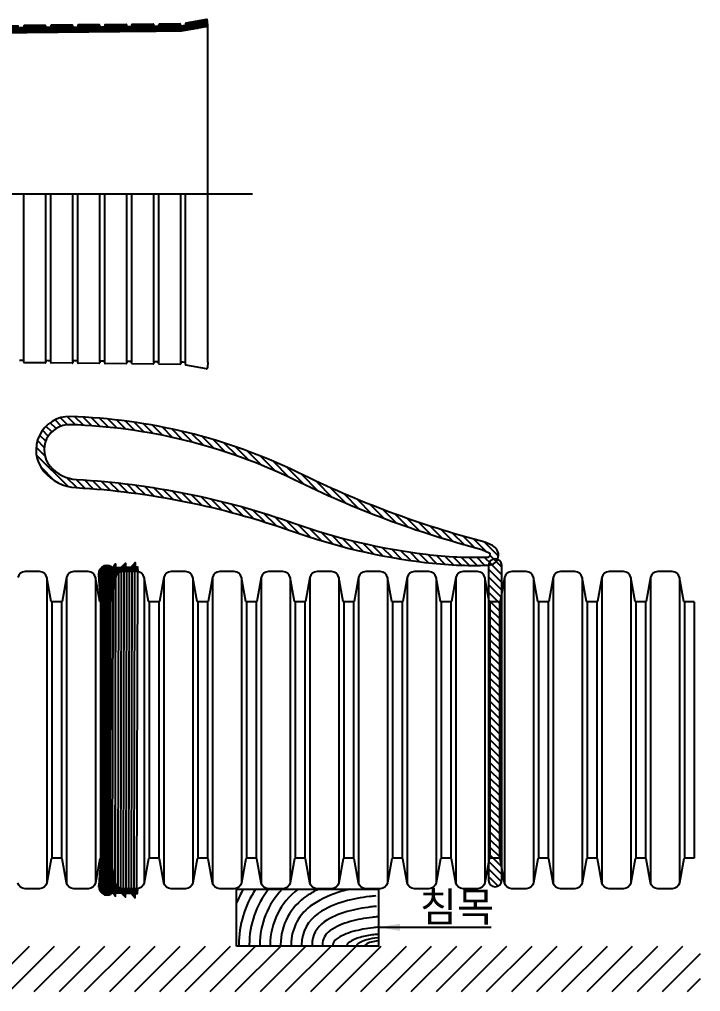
# Model space of a CAD drawing. Header units: inches. Extents: x 15 to 329, y 6 to 106.
# Drawn here: x 294.27 to 308.08, y 53.13 to 72.84 of the extents above; entities that cross this region are included whole.
import ezdxf

# ---------------------------------------------------------------- set-up
doc = ezdxf.new("R2010")
doc.units = ezdxf.units.IN
doc.header["$MEASUREMENT"] = 0
doc.linetypes.add('CENTER', pattern=[50.8, 31.75, -6.35, 6.35, -6.35])
for name, color, linetype in [('ARHT', 8, 'Continuous'), ('COCN', 1, 'Continuous'), ('CODN', 1, 'Continuous'), ('COMM', 7, 'Continuous'), ('TEXT', 3, 'Continuous')]:
    doc.layers.add(name, color=color, linetype=linetype)
doc.styles.add('돋움', font='DotumChe.TTF')

# ---------------------------------------------------------------- blocks, each defined once
blk = doc.blocks.new('*X7')
at = {"color": 0, "linetype": 'Continuous'}
for p, q in [((678.33, 392.66), (679.78, 394.11)), ((678.33, 391.24), (680.6, 393.51)), ((678.33, 389.83), (680.75, 392.25)), ((678.33, 388.41), (680.75, 390.84)), ((678.33, 387), (680.75, 389.42)), ((678.33, 385.59), (680.75, 388.01)), ((678.33, 384.17), (680.75, 386.6)), ((678.33, 382.76), (680.75, 385.18)), ((678.33, 381.34), (680.75, 383.77)), ((678.33, 379.93), (680.75, 382.35)), ((678.33, 378.51), (680.75, 380.94)), ((678.33, 377.1), (680.75, 379.52)), ((678.33, 375.69), (680.75, 378.11)), ((678.33, 374.27), (680.75, 376.7)), ((678.33, 372.86), (680.75, 375.28)), ((678.33, 371.44), (680.75, 373.87)), ((678.33, 370.03), (680.75, 372.45)), ((678.33, 368.61), (680.75, 371.04)), ((678.33, 367.2), (680.75, 369.62)), ((678.33, 365.79), (680.75, 368.21)), ((678.33, 364.37), (680.75, 366.8)), ((678.33, 362.96), (680.75, 365.38)), ((678.33, 361.54), (680.75, 363.97)), ((678.33, 360.13), (680.75, 362.55)), ((678.33, 358.72), (680.75, 361.14)), ((678.33, 357.3), (680.75, 359.73)), ((678.33, 355.89), (680.75, 358.31)), ((678.33, 354.47), (680.75, 356.9)), ((678.33, 353.06), (680.75, 355.48)), ((678.33, 351.64), (680.75, 354.07)), ((678.33, 350.23), (680.75, 352.65)), ((678.33, 348.82), (680.75, 351.24)), ((678.33, 347.4), (680.75, 349.83)), ((678.33, 345.99), (680.75, 348.41)), ((678.33, 344.57), (680.75, 347)), ((678.33, 343.16), (680.75, 345.58)), ((678.33, 341.74), (680.75, 344.17)), ((678.33, 340.33), (680.75, 342.75)), ((678.33, 338.92), (680.75, 341.34)), ((678.33, 337.5), (680.75, 339.93)), ((678.33, 336.09), (680.75, 338.51)), ((678.36, 334.71), (680.75, 337.1)), ((679, 333.93), (680.75, 335.68))]:
    blk.add_line(p, q, dxfattribs=at)
blk = doc.blocks.new('*X5')
at = {"color": 0, "linetype": 'Continuous'}
for p, q in [((941, 571.55), (941, 573.16)), ((941.2, 571.55), (941.2, 572.93)), ((941.4, 571.55), (941.4, 572.71)), ((942.8, 571.55), (942.8, 573.03)), ((943, 571.55), (943, 572.84)), ((943.2, 571.55), (943.2, 572.65)), ((944.6, 570.14), (944.6, 572.94)), ((944.8, 569.26), (944.8, 572.62)), ((945.6, 565.96), (945.6, 572.66)), ((945.8, 565.96), (945.8, 572.71)), ((946, 565.96), (946, 572.73)), ((946.2, 565.96), (946.2, 572.72)), ((946.4, 565.96), (946.4, 572.67)), ((946.6, 565.96), (946.6, 572.67)), ((940.6, 571.55), (940.6, 572.41)), ((940.8, 571.55), (940.8, 572.41)), ((941.6, 571.55), (941.6, 572.48)), ((941.8, 571.55), (941.8, 572.45)), ((942, 571.55), (942, 572.44)), ((942.2, 571.55), (942.2, 572.42)), ((942.4, 571.55), (942.4, 572.41)), ((942.6, 571.55), (942.6, 572.4)), ((943.4, 571.55), (943.4, 572.46)), ((943.6, 571.55), (943.6, 572.39)), ((943.8, 571.54), (943.8, 572.38)), ((944, 571.47), (944, 572.37)), ((944.2, 571.33), (944.2, 572.36)), ((944.4, 571.01), (944.4, 572.34)), ((945, 568.36), (945, 572.33)), ((945.2, 567.43), (945.2, 572.4)), ((945.4, 566.5), (945.4, 572.56)), ((946.8, 565.96), (946.8, 572.56)), ((947, 565.96), (947, 572.42)), ((947.2, 566.19), (947.2, 572.23)), ((947.4, 568.23), (947.4, 571.94)), ((947.6, 570.99), (947.6, 571.28)), ((945.6, 518.79), (945.6, 565.95)), ((945.8, 518.79), (945.8, 565.95)), ((946, 518.79), (946, 565.95)), ((946.2, 518.79), (946.2, 565.95)), ((946.4, 518.79), (946.4, 565.95)), ((946.6, 518.79), (946.6, 565.95)), ((946.8, 518.79), (946.8, 565.95)), ((947, 518.79), (947, 565.95)), ((945.2, 512.34), (945.2, 517.31)), ((945.4, 512.18), (945.4, 518.24)), ((945.6, 512.08), (945.6, 518.79)), ((945.8, 512.03), (945.8, 518.79)), ((946, 512.01), (946, 518.79)), ((946.2, 512.02), (946.2, 518.79)), ((946.4, 512.07), (946.4, 518.79)), ((946.6, 512.08), (946.6, 518.79)), ((946.8, 512.18), (946.8, 518.79)), ((947, 512.32), (947, 518.79)), ((947.2, 512.51), (947.2, 518.55)), ((944.8, 512.12), (944.8, 515.48)), ((945, 512.41), (945, 516.38)), ((947.4, 512.8), (947.4, 516.51)), ((944.4, 512.4), (944.4, 513.73)), ((944.6, 511.81), (944.6, 514.6)), ((947.6, 513.46), (947.6, 513.75)), ((940.6, 512.33), (940.6, 513.19)), ((940.8, 512.33), (940.8, 513.19)), ((941, 511.58), (941, 513.19)), ((941.2, 511.81), (941.2, 513.19)), ((941.4, 512.03), (941.4, 513.19)), ((941.6, 512.26), (941.6, 513.19)), ((941.8, 512.29), (941.8, 513.19)), ((942, 512.3), (942, 513.19)), ((942.2, 512.32), (942.2, 513.19)), ((942.4, 512.33), (942.4, 513.19)), ((942.6, 512.34), (942.6, 513.19)), ((942.8, 511.71), (942.8, 513.19)), ((943, 511.9), (943, 513.19)), ((943.2, 512.09), (943.2, 513.19)), ((943.4, 512.28), (943.4, 513.19)), ((943.6, 512.35), (943.6, 513.19)), ((943.8, 512.36), (943.8, 513.2)), ((944, 512.37), (944, 513.27)), ((944.2, 512.39), (944.2, 513.41))]:
    blk.add_line(p, q, dxfattribs=at)
blk = doc.blocks.new('*X8')
at = {"color": 0, "linetype": 'Continuous'}
for p, q in [((740.73, 416.88), (742.62, 418.77)), ((742.49, 417.22), (744.33, 419.06)), ((744.2, 417.52), (746, 419.32)), ((745.88, 417.78), (747.64, 419.54)), ((747.53, 418.02), (749.25, 419.74)), ((749.14, 418.22), (750.83, 419.91)), ((750.73, 418.39), (752.39, 420.05)), ((752.29, 418.53), (753.92, 420.16)), ((753.82, 418.65), (755.42, 420.25)), ((755.33, 418.75), (756.91, 420.32)), ((756.82, 418.82), (758.34, 420.34)), ((758.26, 418.84), (759.55, 420.14)), ((759.43, 418.61), (760.58, 419.76)), ((760.39, 418.15), (761.47, 419.23)), ((733.27, 415.07), (735.39, 417.2)), ((735.21, 415.6), (737.27, 417.66)), ((737.1, 416.07), (739.09, 418.07)), ((738.94, 416.5), (740.88, 418.44)), ((761.18, 417.53), (762.24, 418.59)), ((761.82, 416.75), (762.9, 417.83)), ((762.29, 415.81), (763.43, 416.95)), ((727.06, 413.11), (729.44, 415.49)), ((729.2, 413.83), (731.49, 416.12)), ((731.27, 414.49), (733.47, 416.69)), ((762.56, 414.66), (763.83, 415.93)), ((722.5, 411.37), (725.13, 414)), ((724.83, 412.29), (727.33, 414.79)), ((762.45, 413.14), (764.05, 414.74)), ((717.46, 409.16), (720.44, 412.14)), ((720.05, 410.34), (722.84, 413.13)), ((758.24, 407.52), (764.01, 413.28)), ((714.72, 407.83), (717.91, 411.02)), ((760.72, 408.58), (763.22, 411.08)), ((709.48, 405.42), (712.5, 408.44)), ((712.05, 406.58), (715.21, 409.74)), ((747.25, 406.43), (748.96, 408.14)), ((748.86, 406.62), (750.54, 408.3)), ((750.44, 406.79), (752.11, 408.45)), ((752.01, 406.94), (753.65, 408.58)), ((753.55, 407.07), (755.17, 408.69)), ((755.08, 407.18), (756.68, 408.79)), ((756.59, 407.28), (758.46, 409.14)), ((706.98, 404.34), (709.89, 407.24)), ((735.37, 404.45), (737.29, 406.36)), ((737.15, 404.81), (739.03, 406.69)), ((738.89, 405.14), (740.74, 406.99)), ((740.62, 405.45), (742.43, 407.27)), ((742.31, 405.73), (744.1, 407.52)), ((743.98, 405.98), (745.74, 407.75)), ((745.63, 406.22), (747.36, 407.95)), ((702.22, 402.4), (704.92, 405.1)), ((704.57, 403.34), (707.36, 406.14)), ((727.95, 402.68), (730.03, 404.76)), ((729.86, 403.17), (731.89, 405.21)), ((731.73, 403.63), (733.72, 405.63)), ((733.57, 404.05), (735.52, 406.01)), ((697.69, 400.71), (700.23, 403.25)), ((699.93, 401.53), (702.54, 404.14)), ((721.98, 400.95), (724.22, 403.2)), ((724.01, 401.57), (726.2, 403.76)), ((726, 402.15), (728.13, 404.28)), ((691.28, 398.53), (693.62, 400.88)), ((693.37, 399.21), (695.77, 401.62)), ((695.51, 399.94), (697.98, 402.4)), ((715.58, 398.8), (718.02, 401.23)), ((717.75, 399.56), (720.14, 401.94)), ((719.89, 400.28), (722.2, 402.59)), ((687.21, 397.29), (689.44, 399.53)), ((689.22, 397.89), (691.51, 400.18)), ((709.44, 396.9), (711.65, 399.11)), ((711.43, 397.47), (713.71, 399.76)), ((713.47, 398.1), (715.85, 400.48)), ((678.94, 394.68), (681.54, 397.28)), ((681.11, 395.44), (683.47, 397.8)), ((683.28, 396.19), (685.42, 398.34)), ((685.22, 396.72), (687.42, 398.92)), ((703.77, 395.47), (705.79, 397.49)), ((705.61, 395.9), (707.69, 397.98)), ((707.5, 396.38), (709.64, 398.51)), ((695.09, 393.86), (696.89, 395.66)), ((696.76, 394.12), (698.59, 395.95)), ((698.46, 394.41), (700.34, 396.28)), ((700.2, 394.73), (702.11, 396.64)), ((701.96, 395.08), (703.93, 397.04)), ((679.35, 393.68), (680.44, 394.77)), ((680.18, 393.1), (681.55, 394.47)), ((681.47, 392.97), (682.95, 394.45)), ((682.86, 392.95), (684.37, 394.46)), ((684.28, 392.96), (685.82, 394.49)), ((685.73, 392.99), (687.3, 394.56)), ((687.21, 393.05), (688.81, 394.66)), ((688.72, 393.15), (690.36, 394.79)), ((690.26, 393.27), (691.94, 394.96)), ((691.84, 393.44), (693.56, 395.16)), ((693.45, 393.64), (695.21, 395.4))]:
    blk.add_line(p, q, dxfattribs=at)
blk = doc.blocks.new('*X15')
at = {"color": 0, "linetype": 'Continuous'}
for p, q in [((517.33, 644.2), (522.14, 644.2)), ((517.36, 644.4), (520.74, 644.4)), ((517.39, 644.6), (519.34, 644.6)), ((517.47, 644.8), (517.93, 644.8)), ((672.12, 644.2), (676.92, 644.2)), ((673.52, 644.4), (676.89, 644.4)), ((674.92, 644.6), (676.86, 644.6)), ((676.32, 644.8), (676.78, 644.8)), ((517.19, 643.2), (524.86, 643.2)), ((517.22, 643.4), (524.56, 643.4)), ((517.25, 643.6), (524.58, 643.6)), ((517.28, 643.8), (524.55, 643.8)), ((517.31, 644), (523.54, 644)), ((517.71, 643), (542.32, 643)), ((519.11, 642.8), (560.12, 642.8)), ((520.51, 642.6), (586.68, 642.6)), ((521.91, 642.4), (587.52, 642.4)), ((523.31, 642.2), (587.67, 642.2)), ((524.75, 642), (587.85, 642)), ((526.12, 643.2), (533.39, 643.2)), ((526.13, 643.4), (533.39, 643.4)), ((526.17, 643.6), (533.28, 643.6)), ((534.19, 641.8), (588.72, 641.8)), ((535, 643.2), (542.26, 643.2)), ((535.01, 643.4), (542.25, 643.4)), ((535.16, 643.6), (535.85, 643.6)), ((543.83, 643), (551.14, 643)), ((543.87, 643.2), (551.13, 643.2)), ((543.89, 643.4), (551.08, 643.4)), ((552.74, 643.2), (560, 643.2)), ((552.74, 643), (560, 643)), ((552.81, 643.4), (558.77, 643.4)), ((561.51, 642.8), (568.9, 642.8)), ((561.61, 643), (568.87, 643)), ((561.62, 643.2), (568.85, 643.2)), ((570.46, 642.8), (577.74, 642.8)), ((570.48, 643), (577.74, 643)), ((570.52, 643.2), (577.66, 643.2)), ((579.35, 642.8), (586.61, 642.8)), ((579.36, 643), (586.61, 643)), ((579.47, 643.2), (581.69, 643.2)), ((588.03, 642), (588.57, 642)), ((605.53, 641.8), (660.06, 641.8)), ((605.68, 642), (606.22, 642)), ((606.41, 642), (669.51, 642)), ((606.58, 642.2), (670.94, 642.2)), ((606.73, 642.4), (672.35, 642.4)), ((607.57, 642.6), (673.75, 642.6)), ((607.64, 642.8), (614.9, 642.8)), ((607.65, 643), (614.9, 643)), ((612.57, 643.2), (614.78, 643.2)), ((616.51, 643), (623.77, 643)), ((616.51, 642.8), (623.8, 642.8)), ((616.6, 643.2), (623.74, 643.2)), ((625.35, 642.8), (632.74, 642.8)), ((625.38, 643), (632.64, 643)), ((625.4, 643.2), (632.64, 643.2)), ((634.13, 642.8), (675.15, 642.8)), ((634.25, 643.2), (641.51, 643.2)), ((634.25, 643), (641.52, 643)), ((635.48, 643.4), (641.44, 643.4)), ((643.11, 643), (650.43, 643)), ((643.12, 643.2), (650.38, 643.2)), ((643.17, 643.4), (650.37, 643.4)), ((651.94, 643), (676.55, 643)), ((651.99, 643.2), (659.25, 643.2)), ((652, 643.4), (659.25, 643.4)), ((658.4, 643.6), (659.09, 643.6)), ((660.86, 643.4), (668.12, 643.4)), ((660.86, 643.2), (668.14, 643.2)), ((660.97, 643.6), (668.08, 643.6)), ((669.39, 643.2), (677.06, 643.2)), ((669.67, 643.6), (677.01, 643.6)), ((669.7, 643.4), (677.03, 643.4)), ((669.71, 643.8), (676.98, 643.8)), ((670.71, 644), (676.95, 644)), ((557.11, 641.6), (588.87, 641.6)), ((580.03, 641.4), (589.02, 641.4)), ((586.91, 641.2), (589.16, 641.2)), ((587.05, 641), (589.31, 641)), ((587.2, 640.8), (589.46, 640.8)), ((587.35, 640.6), (589.61, 640.6)), ((587.5, 640.4), (589.76, 640.4)), ((587.65, 640.2), (589.91, 640.2)), ((587.8, 640), (590.05, 640)), ((587.94, 639.8), (590.2, 639.8)), ((588.09, 639.6), (590.35, 639.6)), ((588.24, 639.4), (590.5, 639.4)), ((588.39, 639.2), (590.65, 639.2)), ((603.61, 639.2), (605.87, 639.2)), ((603.76, 639.4), (606.01, 639.4)), ((603.9, 639.6), (606.16, 639.6)), ((604.05, 639.8), (606.31, 639.8)), ((604.2, 640), (606.46, 640)), ((604.35, 640.2), (606.61, 640.2)), ((604.5, 640.4), (606.76, 640.4)), ((604.65, 640.6), (606.9, 640.6)), ((604.79, 640.8), (607.05, 640.8)), ((604.94, 641), (607.2, 641)), ((605.09, 641.2), (607.35, 641.2)), ((605.24, 641.4), (614.22, 641.4)), ((605.39, 641.6), (637.14, 641.6)), ((588.54, 639), (590.79, 639)), ((588.68, 638.8), (590.94, 638.8)), ((588.83, 638.6), (591.09, 638.6)), ((588.98, 638.4), (591.24, 638.4)), ((589.13, 638.2), (591.39, 638.2)), ((589.28, 638), (591.53, 638)), ((589.42, 637.8), (591.68, 637.8)), ((589.57, 637.6), (591.83, 637.6)), ((589.72, 637.4), (591.98, 637.4)), ((589.87, 637.2), (592.13, 637.2)), ((590.02, 637), (592.28, 637)), ((590.17, 636.8), (592.42, 636.8)), ((590.31, 636.6), (592.57, 636.6)), ((601.68, 636.6), (603.94, 636.6)), ((601.83, 636.8), (604.09, 636.8)), ((601.98, 637), (604.24, 637)), ((602.13, 637.2), (604.39, 637.2)), ((602.28, 637.4), (604.53, 637.4)), ((602.42, 637.6), (604.68, 637.6)), ((602.57, 637.8), (604.83, 637.8)), ((602.72, 638), (604.98, 638)), ((602.87, 638.2), (605.13, 638.2)), ((603.02, 638.4), (605.27, 638.4)), ((603.16, 638.6), (605.42, 638.6)), ((603.31, 638.8), (605.57, 638.8)), ((603.46, 639), (605.72, 639)), ((590.46, 636.4), (592.61, 636.4)), ((590.61, 636.2), (592.4, 636.2)), ((590.76, 636), (592.3, 636)), ((590.91, 635.8), (592.41, 635.8)), ((591.05, 635.6), (592.56, 635.6)), ((591.2, 635.4), (603.05, 635.4)), ((591.35, 635.2), (602.9, 635.2)), ((591.5, 635), (602.76, 635)), ((591.65, 634.8), (602.61, 634.8)), ((591.79, 634.6), (602.46, 634.6)), ((591.94, 634.4), (602.31, 634.4)), ((593.5, 635.8), (600.75, 635.8)), ((593.5, 635.6), (600.76, 635.6)), ((593.6, 636), (600.65, 636)), ((601.65, 636.4), (603.79, 636.4)), ((601.69, 635.6), (603.2, 635.6)), ((601.84, 635.8), (603.35, 635.8)), ((601.86, 636.2), (603.64, 636.2)), ((601.96, 636), (603.5, 636))]:
    blk.add_line(p, q, dxfattribs=at)

msp = doc.modelspace()

# ---------------------------------------------------------------- hatches: boundary and pattern name
at = {"layer": 'ARHT', "linetype": 'Continuous'}
h = msp.add_hatch(dxfattribs=at)
h.set_pattern_fill('ANSI31', color=256, scale=2.882788, style=0)
h.set_pattern_definition([(45, (16.45747, 14.02185), (-0.25480487, 0.25480487), [])])
h.paths.add_polyline_path([(266.029, 53.128), (308.083, 53.128), (308.083, 54.05), (266.028, 54.05)])

# ---------------------------------------------------------------- linework, layer by layer
for p, q in [((294.823, 61.524), (294.823, 55.333)), ((295.226, 61.524), (295.226, 55.333)), ((295.81, 61.524), (295.81, 55.333)), ((296.213, 61.524), (296.213, 55.333)), ((296.797, 61.524), (296.797, 55.333)), ((297.2, 61.524), (297.2, 55.333)), ((297.784, 61.524), (297.784, 55.333)), ((298.187, 61.524), (298.187, 55.333)), ((298.771, 61.524), (298.771, 55.333)), ((299.174, 61.524), (299.174, 55.333)), ((299.758, 61.524), (299.758, 55.333)), ((300.161, 61.524), (300.161, 55.333)), ((300.745, 61.524), (300.745, 55.333)), ((301.148, 61.524), (301.148, 55.333)), ((301.732, 61.524), (301.732, 55.333)), ((302.135, 61.524), (302.135, 55.333)), ((302.719, 61.524), (302.719, 55.333)), ((303.122, 61.524), (303.122, 55.333)), ((303.706, 61.524), (303.706, 55.333)), ((304.109, 61.524), (304.109, 55.333)), ((304.693, 61.524), (304.693, 55.333)), ((305.096, 61.524), (305.096, 55.333)), ((305.68, 61.524), (305.68, 55.333)), ((306.083, 61.524), (306.083, 55.333)), ((306.667, 61.524), (306.667, 55.333)), ((307.07, 61.524), (307.07, 55.333)), ((307.654, 61.524), (307.654, 55.333)), ((294.926, 61.027), (294.926, 55.831)), ((295.123, 61.027), (295.123, 55.831)), ((295.913, 61.027), (295.913, 55.831)), ((296.11, 61.027), (296.11, 55.831)), ((296.11, 61.027), (296.11, 55.831)), ((296.9, 61.027), (296.9, 55.831)), ((297.097, 61.027), (297.097, 55.831)), ((297.887, 61.027), (297.887, 55.831)), ((298.084, 61.027), (298.084, 55.831)), ((298.874, 61.027), (298.874, 55.831)), ((299.071, 61.027), (299.071, 55.831)), ((299.861, 61.027), (299.861, 55.831)), ((300.058, 61.027), (300.058, 55.831)), ((300.848, 61.027), (300.848, 55.831)), ((301.045, 61.027), (301.045, 55.831)), ((301.835, 61.027), (301.835, 55.831)), ((302.032, 61.027), (302.032, 55.831)), ((302.822, 61.027), (302.822, 55.831)), ((303.019, 61.027), (303.019, 55.831)), ((303.809, 61.027), (303.809, 55.831)), ((304.006, 61.027), (304.006, 55.831)), ((304.796, 61.027), (304.796, 55.831)), ((304.993, 61.027), (304.993, 55.831)), ((305.783, 61.027), (305.783, 55.831)), ((305.98, 61.027), (305.98, 55.831)), ((306.77, 61.027), (306.77, 55.831)), ((306.967, 61.027), (306.967, 55.831)), ((307.757, 61.027), (307.757, 55.831)), ((307.954, 61.027), (307.954, 55.831))]:
    msp.add_line(p, q, dxfattribs=at)
for points in [[(296.213, 55.365), (296.226, 61.552)], [(296.268, 55.229), (296.282, 61.644)], [(296.323, 55.214), (296.337, 61.644)], [(296.378, 55.214), (296.392, 61.644)], [(296.433, 55.214), (296.447, 61.644)], [(296.488, 55.214), (296.502, 61.644)], [(296.488, 55.214), (296.502, 61.644)], [(296.543, 55.214), (296.557, 61.644)], [(296.598, 55.214), (296.612, 61.644)], [(296.653, 55.214), (296.667, 61.643)], [(296.158, 55.61), (296.171, 61.305)]]:
    msp.add_lwpolyline(points, dxfattribs=at)
for points in [[(298.808, 55.201, 0.033979), (298.673, 54.926, 0.04549)], [(299.057, 55.201, 0.14718), (298.718, 54.074, 0.002965), (298.718, 54.05, 0.04549)], [(299.318, 55.201, 0.167364), (298.93, 54.074, 0.003309), (298.93, 54.05, 0.04549)], [(299.599, 55.201, 0.195012), (299.142, 54.074, 0.003743), (299.142, 54.05, 0.04549)], [(299.92, 55.201, 0.236693), (299.354, 54.074, 0.004307), (299.355, 54.05, 0.04549)], [(300.327, 55.201, 0.02903), (300.1, 55.069, 0.251341), (299.566, 54.074, 0.005072), (299.567, 54.05, 0.04549)], [(300.969, 55.201, 0.011856), (300.807, 55.161, 0.07957), (300.218, 54.893, 0.251341), (299.778, 54.074, 0.006167), (299.779, 54.05, 0.04549)], [(301.494, 55.067, 0.005567), (301.368, 55.054, 0.038736), (300.863, 54.956, 0.07957), (300.335, 54.716, 0.251341), (299.991, 54.074, 0.007866), (299.991, 54.05, 0.04549)], [(301.513, 54.855, 0.005567), (301.392, 54.843, 0.038736), (300.919, 54.752, 0.07957), (300.452, 54.539, 0.251341), (300.203, 54.074, 0.010856), (300.203, 54.05, 0.04549)], [(301.532, 54.644, 0.005567), (301.416, 54.632, 0.038736), (300.975, 54.547, 0.07957), (300.569, 54.363, 0.251341), (300.415, 54.074, 0.017519), (300.415, 54.05, 0.04549)], [(301.552, 54.433, 0.005567), (301.44, 54.422, 0.038736), (301.031, 54.343, 0.07957), (300.687, 54.186, 0.251341), (300.627, 54.074, 0.04549), (300.629, 54.05, 0.07957)], [(301.552, 54.289, 0.007522), (301.451, 54.279, 0.038736), (301.179, 54.227, 0.07957), (300.949, 54.122, 0.24465), (300.909, 54.05, 0.251341)], [(301.552, 54.222, 0.001556), (301.535, 54.22, 0.038736), (301.317, 54.178, 0.07957), (301.133, 54.094, 0.194629), (301.103, 54.05, 0.251341)], [(301.552, 54.157, 0.002242), (301.537, 54.156, 0.038736), (301.4, 54.129, 0.07957), (301.285, 54.077, 0.191113), (301.267, 54.05, 0.251341)]]:
    msp.add_lwpolyline(points, format="xyb", dxfattribs=at)
at = {"layer": 'COCN', "linetype": 'CENTER', "ltscale": 10}
msp.add_line((298.993, 69.297), (287.443, 69.297), dxfattribs=at)
at = {"layer": 'CODN', "linetype": 'Continuous'}
msp.add_line((301.552, 54.431), (303.838, 54.431), dxfattribs=at)
msp.add_solid([(301.984, 54.359), (301.984, 54.504), (301.552, 54.431)], dxfattribs=at)
at = {"layer": 'COMM', "linetype": 'Continuous'}
for p, q in [((296.433, 72.737), (296.01, 72.733)), ((296.98, 72.743), (296.557, 72.738)), ((297.527, 72.749), (297.104, 72.744)), ((297.635, 72.746), (297.637, 72.731)), ((298.064, 72.839), (297.646, 72.764)), ((298.08, 72.81), (298.078, 72.825)), ((298.092, 72.702), (298.08, 72.81)), ((293.797, 72.568), (297.556, 72.609)), ((294.306, 72.667), (294.269, 72.667)), ((294.344, 72.668), (294.306, 72.667)), ((294.356, 72.699), (294.356, 72.683)), ((294.791, 72.719), (294.368, 72.715)), ((294.804, 72.688), (294.804, 72.704)), ((294.854, 72.673), (294.816, 72.673)), ((294.891, 72.674), (294.854, 72.673)), ((294.903, 72.705), (294.903, 72.689)), ((295.338, 72.725), (294.915, 72.721)), ((295.351, 72.694), (295.351, 72.71)), ((295.401, 72.679), (295.363, 72.679)), ((295.438, 72.68), (295.401, 72.679)), ((295.45, 72.711), (295.45, 72.695)), ((295.885, 72.731), (295.463, 72.727)), ((295.898, 72.7), (295.898, 72.716)), ((295.948, 72.685), (295.911, 72.685)), ((295.985, 72.686), (295.948, 72.685)), ((295.997, 72.717), (295.998, 72.701)), ((296.445, 72.706), (296.445, 72.722)), ((296.495, 72.691), (296.458, 72.691)), ((296.532, 72.692), (296.495, 72.691)), ((296.545, 72.723), (296.545, 72.707)), ((296.992, 72.712), (296.992, 72.728)), ((297.042, 72.697), (297.005, 72.697)), ((297.08, 72.698), (297.042, 72.697)), ((297.092, 72.729), (297.092, 72.713)), ((297.54, 72.718), (297.539, 72.734)), ((297.589, 72.707), (297.552, 72.703)), ((297.556, 72.609), (297.637, 72.621)), ((297.626, 72.713), (297.589, 72.707)), ((297.637, 72.621), (298.092, 72.702)), ((298.092, 69.297), (298.092, 72.702)), ((294.357, 65.909), (294.357, 69.297)), ((294.804, 65.905), (294.804, 69.297)), ((294.904, 65.903), (294.904, 69.297)), ((295.352, 65.9), (295.352, 69.297)), ((295.451, 65.897), (295.451, 69.297)), ((295.899, 65.894), (295.899, 69.297)), ((295.998, 65.891), (295.998, 69.297)), ((296.446, 65.888), (296.446, 69.297)), ((296.546, 65.885), (296.546, 69.297)), ((296.993, 65.882), (296.993, 69.297)), ((297.093, 65.879), (297.093, 69.297)), ((297.54, 65.876), (297.54, 69.297)), ((297.638, 65.863), (297.638, 69.297)), ((298.092, 65.892), (298.092, 69.297)), ((294.306, 65.926), (294.269, 65.927)), ((294.344, 65.926), (294.306, 65.926)), ((294.356, 65.895), (294.356, 65.91)), ((294.791, 65.875), (294.368, 65.879)), ((294.804, 65.905), (294.804, 65.89)), ((294.854, 65.92), (294.816, 65.921)), ((294.891, 65.92), (294.854, 65.92)), ((294.903, 65.889), (294.903, 65.904)), ((295.338, 65.869), (294.915, 65.873)), ((295.351, 65.9), (295.351, 65.884)), ((295.401, 65.915), (295.363, 65.915)), ((295.438, 65.914), (295.401, 65.915)), ((295.45, 65.883), (295.45, 65.898)), ((295.885, 65.863), (295.463, 65.867)), ((295.898, 65.894), (295.898, 65.878)), ((295.948, 65.909), (295.911, 65.909)), ((295.985, 65.908), (295.948, 65.909)), ((295.997, 65.877), (295.998, 65.892)), ((296.433, 65.857), (296.01, 65.861)), ((296.445, 65.888), (296.445, 65.872)), ((296.495, 65.903), (296.458, 65.903)), ((296.532, 65.902), (296.495, 65.903)), ((296.545, 65.871), (296.545, 65.886)), ((296.98, 65.851), (296.557, 65.855)), ((296.992, 65.882), (296.992, 65.866)), ((297.042, 65.897), (297.005, 65.897)), ((297.08, 65.896), (297.042, 65.897)), ((297.092, 65.865), (297.092, 65.881)), ((297.527, 65.845), (297.104, 65.849)), ((297.54, 65.876), (297.539, 65.86)), ((297.589, 65.887), (297.552, 65.891)), ((297.626, 65.88), (297.589, 65.887)), ((297.635, 65.847), (297.637, 65.863)), ((298.092, 65.892), (298.08, 65.784)), ((298.064, 65.755), (297.646, 65.83)), ((298.08, 65.784), (298.078, 65.768))]:
    msp.add_line(p, q, dxfattribs=at)
at = {"layer": 'COMM'}
for points in [[(303.706, 62.243, -0.051377), (299.914, 63.654, 0.10532), (295.303, 64.787, 0.649262), (294.765, 63.674, 0.205755), (295.418, 63.347, -0.070843), (299.798, 62.464, 0.054588), (302.488, 61.831, 0.038682), (303.784, 61.773, 0.797913), (303.861, 62.17), (303.706, 62.243)], [(296.34, 61.643), (296.324, 61.643, 0.388398), (296.231, 61.573), (296.177, 61.333), (296.113, 61.036, -0.360911), (296.101, 61.027), (295.939, 61.027), (295.927, 61.036), (295.895, 61.365), (295.881, 61.588, -0.314516), (295.992, 61.766), (296.014, 61.766, -0.311097), (296.152, 61.729), (296.169, 61.729), (296.214, 61.798), (296.215, 61.729), (296.337, 61.736), (296.421, 61.817), (296.418, 61.736), (296.54, 61.743), (296.616, 61.829), (296.619, 61.738), (296.664, 61.738), (296.667, 61.643), (296.34, 61.643, 0.026296), (296.324, 61.643)], [(307.954, 61.027), (307.856, 61.027), (307.757, 61.027, -0.360911), (307.746, 61.036), (307.654, 61.524, 0.360911), (307.51, 61.644), (307.214, 61.644, 0.360911), (307.07, 61.524), (306.978, 61.036, -0.360911), (306.967, 61.027), (306.869, 61.027), (306.77, 61.027, -0.360911), (306.759, 61.036), (306.667, 61.524, 0.360911), (306.523, 61.644), (306.227, 61.644, 0.360911), (306.083, 61.524), (305.991, 61.036, -0.360911), (305.98, 61.027), (305.882, 61.027), (305.783, 61.027, -0.360911), (305.772, 61.036), (305.68, 61.524, 0.360911), (305.536, 61.644), (305.24, 61.644, 0.360911), (305.096, 61.524), (305.004, 61.036, -0.360911), (304.993, 61.027), (304.895, 61.027), (304.796, 61.027, -0.360911), (304.785, 61.036), (304.693, 61.524, 0.360911), (304.549, 61.644), (304.253, 61.644, 0.360911), (304.109, 61.524), (304.017, 61.036, -0.360911), (304.006, 61.027), (303.908, 61.027), (303.809, 61.027, -0.360911), (303.798, 61.036), (303.706, 61.524, 0.360911), (303.562, 61.644), (303.266, 61.644, 0.360911), (303.122, 61.524), (303.03, 61.036, -0.360911), (303.019, 61.027), (302.921, 61.027), (302.822, 61.027, -0.360911), (302.811, 61.036), (302.719, 61.524, 0.360911), (302.575, 61.644), (302.279, 61.644, 0.360911), (302.135, 61.524), (302.043, 61.036, -0.360911), (302.032, 61.027), (301.933, 61.027), (301.835, 61.027, -0.360911), (301.824, 61.036), (301.732, 61.524, 0.360911), (301.588, 61.644), (301.292, 61.644, 0.360911), (301.148, 61.524), (301.056, 61.036, -0.360911), (301.045, 61.027), (300.946, 61.027), (300.848, 61.027, -0.360911), (300.837, 61.036), (300.745, 61.524, 0.360911), (300.601, 61.644), (300.305, 61.644, 0.360911), (300.161, 61.524), (300.069, 61.036, -0.360911), (300.058, 61.027), (299.959, 61.027), (299.861, 61.027, -0.360911), (299.85, 61.036), (299.758, 61.524, 0.360911), (299.614, 61.644), (299.318, 61.644, 0.360911), (299.174, 61.524), (299.082, 61.036, -0.360911), (299.071, 61.027), (298.972, 61.027), (298.874, 61.027, -0.360911), (298.863, 61.036), (298.771, 61.524, 0.360911), (298.627, 61.644), (298.331, 61.644, 0.360911), (298.187, 61.524), (298.095, 61.036, -0.360911), (298.084, 61.027), (297.985, 61.027), (297.887, 61.027, -0.360911), (297.876, 61.036), (297.784, 61.524, 0.360911), (297.64, 61.644), (297.344, 61.644, 0.360911), (297.2, 61.524), (297.108, 61.036, -0.360911), (297.097, 61.027), (296.998, 61.027), (296.9, 61.027, -0.360911), (296.889, 61.036), (296.797, 61.524, 0.360911), (296.653, 61.644), (296.357, 61.644, 0.360911), (296.213, 61.524), (296.121, 61.036, -0.360911), (296.11, 61.027), (296.011, 61.027), (295.913, 61.027, -0.360911), (295.902, 61.036), (295.81, 61.524, 0.360911), (295.666, 61.644), (295.37, 61.644, 0.360911), (295.226, 61.524), (295.134, 61.036, -0.360911), (295.123, 61.027), (295.024, 61.027), (294.926, 61.027, -0.360911), (294.915, 61.036), (294.823, 61.524, 0.360911), (294.679, 61.644), (294.383, 61.644, 0.360911), (294.239, 61.524)], [(307.954, 55.831), (307.856, 55.831), (307.757, 55.831, 0.360911), (307.746, 55.821), (307.654, 55.333, -0.360911), (307.51, 55.214), (307.214, 55.214, -0.360911), (307.07, 55.333), (306.978, 55.821, 0.360911), (306.967, 55.831), (306.869, 55.831), (306.77, 55.831, 0.360911), (306.759, 55.821), (306.667, 55.333, -0.360911), (306.523, 55.214), (306.227, 55.214, -0.360911), (306.083, 55.333), (305.991, 55.821, 0.360911), (305.98, 55.831), (305.882, 55.831), (305.783, 55.831, 0.360911), (305.772, 55.821), (305.68, 55.333, -0.360911), (305.536, 55.214), (305.24, 55.214, -0.360911), (305.096, 55.333), (305.004, 55.821, 0.360911), (304.993, 55.831), (304.895, 55.831), (304.796, 55.831, 0.360911), (304.785, 55.821), (304.693, 55.333, -0.360911), (304.549, 55.214), (304.253, 55.214, -0.360911), (304.109, 55.333), (304.017, 55.821, 0.360911), (304.006, 55.831), (303.908, 55.831), (303.809, 55.831, 0.360911), (303.798, 55.821), (303.706, 55.333, -0.360911), (303.562, 55.214), (303.266, 55.214, -0.360911), (303.122, 55.333), (303.03, 55.821, 0.360911), (303.019, 55.831), (302.921, 55.831), (302.822, 55.831, 0.360911), (302.811, 55.821), (302.719, 55.333, -0.360911), (302.575, 55.214), (302.279, 55.214, -0.360911), (302.135, 55.333), (302.043, 55.821, 0.360911), (302.032, 55.831), (301.933, 55.831), (301.835, 55.831, 0.360911), (301.824, 55.821), (301.732, 55.333, -0.360911), (301.588, 55.214), (301.292, 55.214, -0.360911), (301.148, 55.333), (301.056, 55.821, 0.360911), (301.045, 55.831), (300.946, 55.831), (300.848, 55.831, 0.360911), (300.837, 55.821), (300.745, 55.333, -0.360911), (300.601, 55.214), (300.305, 55.214, -0.360911), (300.161, 55.333), (300.069, 55.821, 0.360911), (300.058, 55.831), (299.959, 55.831), (299.861, 55.831, 0.360911), (299.85, 55.821), (299.758, 55.333, -0.360911), (299.614, 55.214), (299.318, 55.214, -0.360911), (299.174, 55.333), (299.082, 55.821, 0.360911), (299.071, 55.831), (298.972, 55.831), (298.874, 55.831, 0.360911), (298.863, 55.821), (298.771, 55.333, -0.360911), (298.627, 55.214), (298.331, 55.214, -0.360911), (298.187, 55.333), (298.095, 55.821, 0.360911), (298.084, 55.831), (297.985, 55.831), (297.887, 55.831, 0.360911), (297.876, 55.821), (297.784, 55.333, -0.360911), (297.64, 55.214), (297.344, 55.214, -0.360911), (297.2, 55.333), (297.108, 55.821, 0.360911), (297.097, 55.831), (296.998, 55.831), (296.9, 55.831, 0.360911), (296.889, 55.821), (296.797, 55.333, -0.360911), (296.653, 55.214), (296.357, 55.214, -0.360911), (296.213, 55.333), (296.121, 55.821, 0.360911), (296.11, 55.831), (296.011, 55.831), (295.913, 55.831, 0.360911), (295.902, 55.821), (295.81, 55.333, -0.360911), (295.666, 55.214), (295.37, 55.214, -0.360911), (295.226, 55.333), (295.134, 55.821, 0.360911), (295.123, 55.831), (295.024, 55.831), (294.926, 55.831, 0.360911), (294.915, 55.821), (294.823, 55.333, -0.360911), (294.679, 55.214), (294.383, 55.214, -0.360911), (294.239, 55.333)], [(296.34, 55.214), (296.324, 55.215, -0.388398), (296.231, 55.284), (296.177, 55.524), (296.113, 55.821, 0.360911), (296.101, 55.831), (295.939, 55.831), (295.927, 55.821), (295.895, 55.493), (295.881, 55.27, 0.314516), (295.992, 55.091), (296.014, 55.091, 0.311097), (296.152, 55.128), (296.169, 55.128), (296.214, 55.059), (296.215, 55.128), (296.337, 55.121), (296.421, 55.04), (296.418, 55.121), (296.54, 55.114), (296.616, 55.028), (296.619, 55.119), (296.664, 55.119), (296.667, 55.214), (296.34, 55.214, -0.026296), (296.324, 55.215)]]:
    msp.add_lwpolyline(points, format="xyb", dxfattribs=at)
for points in [[(303.649, 62.087, -0.051172), (299.841, 63.506, 0.105305), (295.298, 64.622, 0.649262), (294.891, 63.78, 0.205755), (295.428, 63.512, -0.070843), (299.853, 62.62, 0.054588), (302.508, 61.995, 0.038682), (303.779, 61.938, 0.810965), (303.793, 62.019)], [(303.784, 57.433), (303.784, 55.379, 0.946222), (304.051, 55.379), (304.051, 57.433), (304.051, 61.773, 0.946222), (303.784, 61.773)]]:
    msp.add_lwpolyline(points, format="xyb", close=True, dxfattribs=at)
for points in [[(296.123, 61.027), (295.927, 61.027), (295.927, 55.831), (296.115, 55.831)], [(298.673, 54.05), (298.673, 55.201), (301.552, 55.201), (301.552, 54.05)]]:
    msp.add_lwpolyline(points, close=True, dxfattribs=at)
at = {"layer": 'COMM', "linetype": 'Continuous'}
for centre, start_param, end_param in [((296.433, 72.722), -1.56207, 0.008727), ((296.557, 72.723), 0.008727, 1.579523), ((296.98, 72.728), -1.56207, 0.008727), ((297.104, 72.729), 0.008727, 1.579523), ((297.527, 72.734), -1.56207, 0.008727), ((297.647, 72.748), 0.141768, 1.712565), ((298.066, 72.823), -1.429028, 0.141768), ((294.344, 72.683), 3.150319, 4.721116), ((294.368, 72.699), 0.008727, 1.579523), ((294.791, 72.704), -1.56207, 0.008727), ((294.816, 72.688), 1.579523, 3.150319), ((294.891, 72.689), 3.150319, 4.721116), ((294.915, 72.705), 0.008727, 1.579523), ((295.338, 72.71), -1.56207, 0.008727), ((295.363, 72.694), 1.579523, 3.150319), ((295.438, 72.695), 3.150319, 4.721116), ((295.463, 72.711), 0.008727, 1.579523), ((295.885, 72.716), -1.56207, 0.008727), ((295.91, 72.7), 1.579523, 3.150319), ((295.985, 72.701), 3.150319, 4.721116), ((296.01, 72.717), 0.008727, 1.579523), ((296.458, 72.706), 1.579523, 3.150319), ((296.532, 72.707), 3.150319, 4.721116), ((297.005, 72.712), 1.579523, 3.150319), ((297.079, 72.713), 3.150319, 4.721116), ((297.552, 72.718), 1.579523, 3.150319), ((297.624, 72.729), 3.283361, 4.854157), ((294.344, 65.911), 4.703662, 6.274459), ((294.368, 65.895), 1.56207, 3.132866), ((294.791, 65.89), 3.132866, 4.703662), ((294.816, 65.905), -0.008727, 1.56207), ((294.891, 65.905), 4.703662, 6.274459), ((294.915, 65.889), 1.56207, 3.132866), ((295.338, 65.884), 3.132866, 4.703662), ((295.363, 65.899), -0.008727, 1.56207), ((295.438, 65.899), 4.703662, 6.274459), ((295.463, 65.883), 1.56207, 3.132866), ((295.885, 65.878), 3.132866, 4.703662), ((295.91, 65.893), -0.008727, 1.56207), ((295.985, 65.893), 4.703662, 6.274459), ((296.01, 65.877), 1.56207, 3.132866), ((296.433, 65.872), 3.132866, 4.703662), ((296.458, 65.887), -0.008727, 1.56207), ((296.532, 65.887), 4.703662, 6.274459), ((296.557, 65.871), 1.56207, 3.132866), ((296.98, 65.866), 3.132866, 4.703662), ((297.005, 65.881), -0.008727, 1.56207), ((297.079, 65.881), 4.703662, 6.274459), ((297.104, 65.865), 1.56207, 3.132866), ((297.527, 65.86), 3.132866, 4.703662), ((297.552, 65.876), -0.008727, 1.56207), ((297.624, 65.865), 4.570621, 6.141417), ((297.647, 65.845), 1.429028, 2.999824), ((298.066, 65.771), 2.999824, 4.570621)]:
    msp.add_ellipse(centre, major_axis=(0, 0.0155), ratio=0.8, start_param=start_param, end_param=end_param, dxfattribs=at)

# ---------------------------------------------------------------- block references
at = {"layer": 'ARHT', "linetype": 'Continuous'}
for name, p, xscale, yscale, zscale in [('*X15', (256.324, 23.114), 0.06168888151650807, 0.07711109519011256, 0.07711109719486631), ('*X8', (378.775, 18.481), -0.1101587104798282, 0.1101587104798282, 0.1101587102783804), ('*X7', (378.775, 18.481), -0.1101587104798282, 0.1101587104798282, 0.1101587102783804), ('*X5', (400.268, -1.318), -0.1101587104798282, 0.1101587104798282, 0.1101587102783804)]:
    msp.add_blockref(name, p, dxfattribs=dict(at, xscale=xscale, yscale=yscale, zscale=zscale))

# ---------------------------------------------------------------- texts
at = {"layer": 'TEXT', "style": '돋움'}
msp.add_text('침목', height=0.6, dxfattribs=at).set_placement((302.389, 54.545))

doc.saveas('drawing.dxf')
